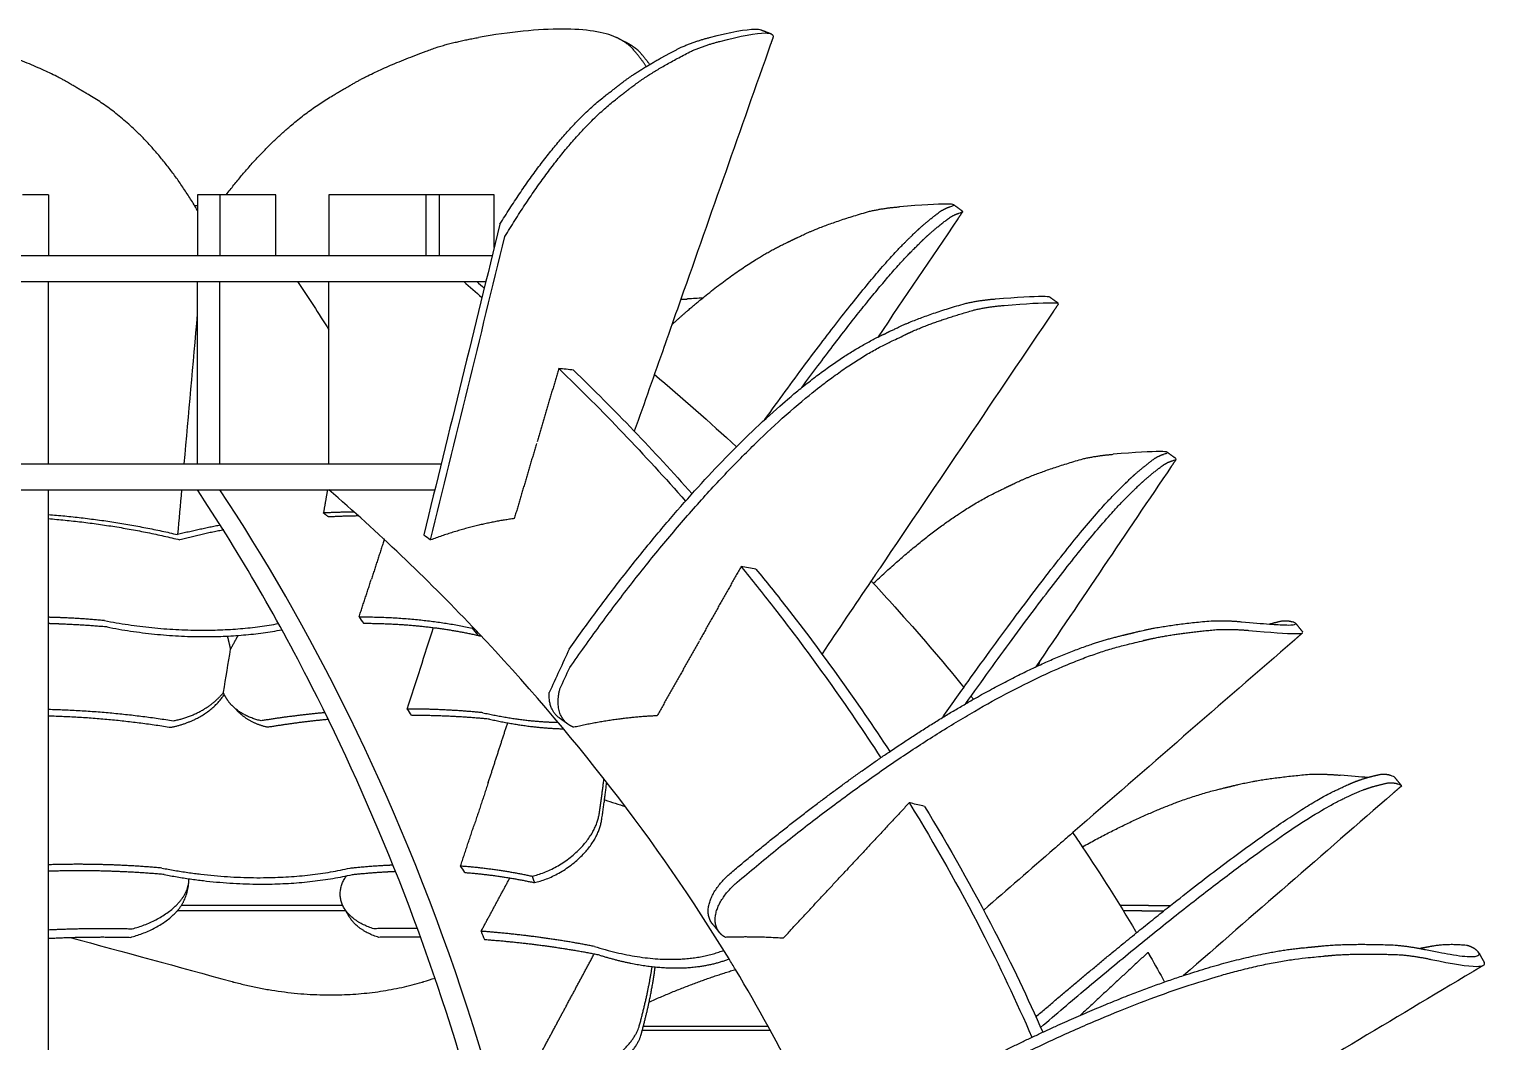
# Model space of a CAD drawing. Header units: metres. Extents: x -0.5 to 11.8, y -0.3 to 7.4.
# Drawn here: x 1.809 to 3.489, y 1.754 to 2.922 of the extents above; entities that cross this region are included whole.
import ezdxf

# ---------------------------------------------------------------- set-up
doc = ezdxf.new("R2010")
doc.units = ezdxf.units.M
doc.header["$MEASUREMENT"] = 0
doc.layers.add('ΣΧΕΔΙΑ', color=140, linetype='Continuous')

msp = doc.modelspace()

# ---------------------------------------------------------------- linework, layer by layer
at = {"layer": 'ΣΧΕΔΙΑ'}
for points, weights in [([(2.28, 2.9012), (2.3037, 2.9083), (2.3278, 2.9124)], [0.931709150307, 0.919797461204, 0.911534052656]), ([(2.4905, 2.9106), (2.4887, 2.9116), (2.4868, 2.9124)], [0.914979725733, 0.913184151474, 0.911534052656]), ([(2.5042, 2.9012), (2.4978, 2.9069), (2.4905, 2.9106)], [0.931709150307, 0.92217607579, 0.914979725733]), ([(2.5619, 2.9012), (2.5784, 2.9083), (2.5945, 2.9124)], [0.931709150307, 0.919797461204, 0.911534052656]), ([(2.5737, 2.8968), (2.5902, 2.9038), (2.6064, 2.9079)], [0.931709150307, 0.919797461204, 0.911534052656]), ([(2.5215, 2.879), (2.5145, 2.8895), (2.5042, 2.9012)], [0.972643536154, 0.959750882756, 0.948940508878]), ([(2.5254, 2.8813), (2.5199, 2.8888), (2.5129, 2.8968)], [0.964633556356, 0.956303981633, 0.948940508878]), ([(2.5218, 2.8791), (2.5391, 2.8896), (2.5619, 2.9012)], [0.972439438906, 0.959665261139, 0.948940508878]), ([(2.779, 2.7119), (2.7969, 2.7159), (2.8137, 2.7171)], [0.931709150307, 0.919797461204, 0.911534052656]), ([(2.861, 2.7119), (2.8614, 2.7122), (2.8619, 2.7124)], [0.931709150307, 0.930901383162, 0.930110393002]), ([(2.8619, 2.7124), (2.8676, 2.7159), (2.8719, 2.7171)], [0.930110393002, 0.919237094839, 0.911534052656]), ([(2.8713, 2.7044), (2.8776, 2.7084), (2.8822, 2.7097)], [0.931709150307, 0.919797461204, 0.911534052656]), ([(2.3112, 2.6308), (2.3188, 2.6308), (2.3258, 2.6308)], [0.921541848751, 0.921775690951, 0.922591592172]), ([(2.3258, 2.6308), (2.3313, 2.6308), (2.3363, 2.6308)], [0.922591592172, 0.923236118209, 0.924243866785]), ([(2.5511, 2.5812), (2.5692, 2.5977), (2.5866, 2.6119)], [0.947074573282, 0.949539508251, 0.954090631374]), ([(2.5618, 2.6104), (2.5655, 2.6106), (2.5692, 2.6108)], [0.914081803105, 0.912767298597, 0.911534052656]), ([(2.8896, 2.6056), (2.9076, 2.6096), (2.9244, 2.6108)], [0.931709150307, 0.919797461204, 0.911534052656]), ([(2.8999, 2.5981), (2.9179, 2.6021), (2.9347, 2.6034)], [0.931709150307, 0.919797461204, 0.911534052656]), ([(2.3207, 2.5663), (2.3208, 2.5663), (2.3209, 2.5663)], [0.971819450732, 0.971810235525, 0.971801171695]), ([(2.4325, 2.2069), (2.6324, 2.4901), (2.7891, 2.5669)], [0.994924320924, 0.891748000141, 0.99828195789]), ([(2.0035, 2.4272), (2.0035, 2.4272), (2.0036, 2.4272)], [0.929220578359, 0.929193036312, 0.929165515102]), ([(3.0255, 2.4264), (3.0434, 2.4304), (3.0603, 2.4316)], [0.931709150307, 0.919797461204, 0.911534052656]), ([(3.1076, 2.4264), (3.1138, 2.4304), (3.1185, 2.4316)], [0.931709150307, 0.919797461204, 0.911534052656]), ([(3.1179, 2.419), (3.1241, 2.4229), (3.1287, 2.4242)], [0.931709150307, 0.919797461204, 0.911534052656]), ([(1.8314, 2.3621), (1.9073, 2.3562), (1.9805, 2.339)], [0.998754901031, 0.994926297735, 0.997605012612]), ([(1.8314, 2.3574), (1.9086, 2.3512), (1.9833, 2.333)], [0.998596752086, 0.994842352244, 0.997817976518]), ([(2.1844, 2.365), (2.1667, 2.3648), (2.1489, 2.3639)], [0.999974104944, 0.99977772762, 1]), ([(2.1898, 2.3605), (2.1723, 2.3603), (2.1547, 2.3593)], [0.999935950602, 0.999763379328, 1]), ([(2.3691, 2.3574), (2.3219, 2.3512), (2.2726, 2.3329)], [0.998596752086, 0.994831094337, 0.997835882386]), ([(2.0302, 2.3498), (2.0053, 2.3451), (1.9805, 2.339)], [0.996522444183, 0.996650196791, 0.997589311315]), ([(2.0339, 2.3444), (2.0087, 2.3395), (1.9833, 2.333)], [0.996556048491, 0.996766876717, 0.997805123519]), ([(1.8963, 2.2398), (2.0029, 2.219), (2.0971, 2.2364)], [1, 0.947407373003, 0.991051247152]), ([(2.1901, 2.2441), (2.2585, 2.2443), (2.3204, 2.2312)], [0.997711099314, 0.994529875035, 0.999720950629]), ([(2.4591, 2.2432), (2.459, 2.2433), (2.4588, 2.2433)], [0.999722156011, 0.999705769831, 0.999689467044]), ([(3.1733, 2.2395), (3.1919, 2.2401), (3.2086, 2.2384)], [0.931709150307, 0.919797461204, 0.911534052656]), ([(3.2407, 2.2358), (3.2477, 2.2378), (3.2554, 2.2395)], [0.965161307588, 0.956536824767, 0.948940508878]), ([(3.2554, 2.2395), (3.2623, 2.2401), (3.2668, 2.2384)], [0.931709150307, 0.919797461204, 0.911534052656]), ([(1.8991, 2.2324), (2.0063, 2.2114), (2.1009, 2.2292)], [1, 0.947083218303, 0.991592901163]), ([(2.0418, 2.2069), (2.0401, 2.2145), (2.0382, 2.2219)], [0.994924320924, 0.99185981649, 0.988980315643]), ([(2.0418, 2.2069), (2.0461, 2.2148), (2.0505, 2.2227)], [0.994916682042, 0.991692856597, 0.988673801958]), ([(3.1814, 2.2295), (3.1999, 2.2301), (3.2167, 2.2285)], [0.931709150307, 0.919797461204, 0.911534052656]), ([(2.8018, 2.0882), (2.8957, 2.1518), (2.9744, 2.188)], [0.948023538268, 0.937023047989, 0.957361069993]), ([(2.9743, 2.1882), (2.9754, 2.1913), (2.9762, 2.1941)], [0.9642921489, 0.966873469222, 0.969785798406]), ([(1.9758, 2.1242), (2.0135, 2.1316), (2.0334, 2.1568)], [1, 0.834407976784, 0.856056329182]), ([(2.0021, 2.1267), (2.0236, 2.1376), (2.0344, 2.1546)], [0.887911772706, 0.835780114491, 0.862747343393]), ([(2.0348, 2.1537), (2.034, 2.1552), (2.0334, 2.1568)], [0.854076208102, 0.854705202195, 0.856090929877]), ([(2.0439, 2.1413), (2.0382, 2.147), (2.0348, 2.1537)], [0.863229070977, 0.851304254067, 0.854076208102]), ([(2.421, 2.1276), (2.4082, 2.1369), (2.4095, 2.1568)], [0.939543655978, 0.83888272757, 0.856056329182]), ([(2.4313, 2.1202), (2.4142, 2.1326), (2.4218, 2.161)], [0.939537983052, 0.80963704491, 0.875983518632]), ([(1.8314, 2.1375), (1.9047, 2.1357), (1.9758, 2.1242)], [0.996860751696, 0.995382666132, 1]), ([(2.077, 2.1242), (2.0566, 2.1287), (2.0439, 2.1413)], [1, 0.891196060342, 0.863229070977]), ([(1.8314, 2.13), (1.9032, 2.128), (1.973, 2.1167)], [0.99680683542, 0.995470309847, 1]), ([(1.973, 2.1167), (1.988, 2.1197), (2.0012, 2.1263)], [1, 0.926864277904, 0.890252677931]), ([(2.0012, 2.1263), (2.0017, 2.1265), (2.0021, 2.1267)], [0.890252677931, 0.889062940543, 0.887911772706]), ([(2.1508, 2.1336), (2.114, 2.1302), (2.077, 2.1242)], [0.996831086621, 0.997574656408, 1]), ([(2.1547, 2.1258), (2.1197, 2.1225), (2.0845, 2.1167)], [0.996908199752, 0.997693799698, 1]), ([(2.3329, 2.1335), (2.3803, 2.123), (2.4197, 2.1225)], [1, 0.97260957166, 0.971321982295]), ([(2.3404, 2.1261), (2.387, 2.1157), (2.426, 2.115)], [1, 0.973051219563, 0.971370291359]), ([(2.4377, 2.1167), (2.4342, 2.1181), (2.4313, 2.1202)], [1, 0.965768149101, 0.939537983052]), ([(2.534, 2.13), (2.4878, 2.128), (2.4377, 2.1167)], [0.99680683542, 0.995470309847, 1]), ([(2.0845, 2.1167), (2.0844, 2.1168), (2.0842, 2.1168)], [1, 0.999297770598, 0.998598908472]), ([(2.6183, 1.9481), (2.7115, 2.027), (2.8018, 2.0882)], [1, 0.958845890042, 0.948023538268]), ([(2.467, 2.0155), (2.4703, 2.0368), (2.4726, 2.0573)], [1, 0.991046767138, 0.983529125908]), ([(2.4697, 2.008), (2.4733, 2.0311), (2.4758, 2.0533)], [1, 0.99029959043, 0.982284380279]), ([(3.287, 2.0625), (3.3055, 2.0631), (3.3223, 2.0614)], [0.931709150307, 0.919797461204, 0.911534052656]), ([(3.3547, 2.059), (3.3616, 2.0609), (3.3691, 2.0625)], [0.964714026393, 0.956339540052, 0.948940508878]), ([(3.3691, 2.0625), (3.3759, 2.0631), (3.3805, 2.0614)], [0.931709150307, 0.919797461204, 0.911534052656]), ([(3.3772, 2.0525), (3.384, 2.0531), (3.3886, 2.0515)], [0.931709150307, 0.919797461204, 0.911534052656]), ([(2.3897, 1.945), (2.457, 1.9604), (2.467, 2.0155)], [1, 0.707106781187, 1]), ([(2.3924, 1.9375), (2.4597, 1.9529), (2.4697, 2.008)], [1, 0.707106781187, 1]), ([(1.9624, 1.9543), (2.0794, 1.9315), (2.1796, 1.9543)], [1, 0.942516937305, 1]), ([(2.3072, 1.9569), (2.3499, 1.9537), (2.3897, 1.945)], [0.996502328956, 0.996502328956, 1]), ([(2.3121, 1.9492), (2.3536, 1.946), (2.3924, 1.9375)], [0.99650452226, 0.996589915813, 1]), ([(1.9283, 1.8843), (1.9852, 1.8994), (1.9929, 1.9343)], [1, 0.766588855833, 0.905195626195]), ([(1.9651, 1.9469), (2.0822, 1.924), (2.1823, 1.9469)], [1, 0.942516937305, 1]), ([(1.9929, 1.9343), (1.9938, 1.9384), (1.9935, 1.9423)], [0.905195626195, 0.924879330761, 0.952065580885]), ([(2.1728, 1.9082), (2.1619, 1.9267), (2.1756, 1.9454)], [0.854726775399, 0.841566936675, 0.975998369281]), ([(2.5978, 1.89), (2.5787, 1.9137), (2.6183, 1.9481)], [0.92384716166, 0.752092637417, 1]), ([(2.6059, 1.8801), (2.5867, 1.9037), (2.6264, 1.9381)], [0.923847161661, 0.752092637416, 1]), ([(1.9261, 1.8744), (1.983, 1.8894), (1.9907, 1.9243)], [1, 0.766588855833, 0.905195626195]), ([(2.2069, 1.8843), (2.1825, 1.8919), (2.1728, 1.9082)], [1, 0.866662098628, 0.854726775399]), ([(2.1787, 1.8982), (2.1782, 1.8992), (2.1776, 1.9002)], [0.854726775399, 0.854015733885, 0.853735565544]), ([(2.9713, 1.7829), (3.0553, 1.8548), (3.1266, 1.9112)], [0.993785003271, 0.958004607011, 0.948023538268]), ([(1.8314, 1.8832), (1.8802, 1.8856), (1.9283, 1.8843)], [0.996546837993, 0.996896889434, 1]), ([(2.2127, 1.8744), (2.1884, 1.882), (2.1787, 1.8982)], [1, 0.866662098628, 0.854726775399]), ([(2.2575, 1.8846), (2.2323, 1.885), (2.2069, 1.8843)], [0.997488898685, 0.998359933966, 1]), ([(1.8314, 1.8733), (1.8791, 1.8756), (1.9261, 1.8744)], [0.996563837789, 0.996966158305, 1]), ([(2.2612, 1.8747), (2.2371, 1.875), (2.2127, 1.8744)], [0.997563142236, 0.998428562559, 1]), ([(2.6128, 1.8744), (2.6086, 1.8767), (2.6059, 1.8801)], [1, 0.95501414377, 0.923847161661]), ([(2.6794, 1.8733), (2.6474, 1.8756), (2.6128, 1.8744)], [0.996563837789, 0.996966158305, 1]), ([(3.3859, 1.8655), (3.4043, 1.8638), (3.4207, 1.8603)], [0.931709150307, 0.919797461204, 0.911534052656]), ([(3.468, 1.8655), (3.4748, 1.8638), (3.4789, 1.8603)], [0.931709150307, 0.919797461204, 0.911534052656]), ([(2.4617, 1.8639), (2.5511, 1.8359), (2.6112, 1.8596)], [1, 0.947088304074, 0.991584346515]), ([(2.4676, 1.8539), (2.4992, 1.844), (2.5283, 1.8407)], [1, 0.980642542239, 0.974322356794]), ([(2.5283, 1.8407), (2.5798, 1.8349), (2.6173, 1.8497)], [0.974322356794, 0.963334758765, 0.991750462968]), ([(3.3922, 1.8543), (3.4106, 1.8526), (3.427, 1.849)], [0.931709150307, 0.919797461204, 0.911534052656]), ([(2.5131, 1.7711), (2.5232, 1.8076), (2.5283, 1.8407)], [1, 0.980562902659, 0.967891836219]), ([(2.5247, 1.7998), (2.5755, 1.8225), (2.6247, 1.8374)], [0.9441824515, 0.943724845422, 0.953571825835]), ([(2.5248, 1.7998), (2.5292, 1.8207), (2.5318, 1.8403)], [0.980762886147, 0.971373386407, 0.964392653997]), ([(2.0434, 1.8234), (2.0444, 1.8231), (2.0455, 1.8228)], [1, 0.999995272665, 1]), ([(2.0456, 1.8228), (2.1605, 1.7923), (2.2627, 1.8228)], [0.998890298943, 0.943630057768, 0.998883460554]), ([(2.2628, 1.8228), (2.2637, 1.8231), (2.2647, 1.8234)], [1, 0.999995212009, 1]), ([(2.9937, 1.7717), (3.073, 1.8078), (3.1416, 1.8304)], [0.948023538268, 0.939550943438, 0.949668681612]), ([(2.5168, 1.7669), (2.5213, 1.7837), (2.5248, 1.7998)], [0.996935749977, 0.988111582733, 0.980762886147]), ([(2.4312, 1.7074), (2.4998, 1.7279), (2.5131, 1.7711)], [1, 0.707106781187, 1]), ([(2.5153, 1.7612), (2.5161, 1.764), (2.5168, 1.7669)], [1, 0.998446257806, 0.996935749977]), ([(2.7893, 1.6654), (2.8944, 1.7266), (2.9937, 1.7717)], [1, 0.958845890042, 0.948023538268]), ([(2.4334, 1.6974), (2.5019, 1.7179), (2.5153, 1.7612)], [1, 0.707106781187, 1])]:
    msp.add_rational_spline(points, weights, degree=2, dxfattribs=at)
for points, degree, knots in [([(2.4868, 2.9124), (2.4729, 2.9189), (2.4516, 2.922), (2.3971, 2.9221), (2.364, 2.9189), (2.3278, 2.9124)], 3, [0, 0, 0, 0, 0.500337, 0.500337, 1.000843, 1.000843, 1.000843, 1.000843]), ([(2.5945, 2.9124), (2.6189, 2.9189), (2.637, 2.922), (2.6499, 2.922), (2.6522, 2.9218), (2.6538, 2.9212)], 3, [0, 0, 0, 0, 0.5003374, 0.5003374, 0.6523792, 0.6523792, 0.6523792, 0.6523792]), ([(2.6064, 2.9079), (2.6307, 2.9145), (2.6488, 2.9176), (2.6618, 2.9176), (2.664, 2.9173), (2.6656, 2.9167)], 3, [0, 0, 0, 0, 0.5003374, 0.5003374, 0.6523792, 0.6523792, 0.6523792, 0.6523792]), ([(2.8763, 2.7195), (2.8756, 2.72), (2.8727, 2.7202), (2.8578, 2.7202), (2.8392, 2.7194), (2.8137, 2.7171)], 3, [0.2493074, 0.2493074, 0.2493074, 0.2493074, 0.5003374, 0.5003374, 1.0008429, 1.0008429, 1.0008429, 1.0008429]), ([(2.8755, 2.7185), (2.876, 2.7187), (2.8762, 2.7189), (2.8764, 2.7191), (2.8764, 2.7192), (2.8764, 2.7193), (2.8764, 2.7194)], 3, [0.115766, 0.115766, 0.115766, 0.115766, 0.1845899, 0.1845899, 0.1845899, 0.2350825, 0.2350825, 0.2350825, 0.2350825]), ([(2.8763, 2.7195), (2.8814, 2.7158), (2.8865, 2.7121), (2.8866, 2.712), (2.8866, 2.712)], 2, [0, 0, 0, 0.013, 0.013, 0.01314794, 0.01314794, 0.01314794]), ([(2.8822, 2.7097), (2.8848, 2.7105), (2.8863, 2.7111), (2.8866, 2.7116), (2.8867, 2.7117), (2.8867, 2.7119), (2.8866, 2.712)], 3, [0, 0, 0, 0, 0.1845899, 0.1845899, 0.1845899, 0.2350825, 0.2350825, 0.2350825, 0.2350825]), ([(2.9244, 2.6108), (2.9499, 2.6131), (2.9684, 2.6139), (2.9834, 2.6139), (2.9862, 2.6137), (2.9869, 2.6132)], 3, [0, 0, 0, 0, 0.5003374, 0.5003374, 0.7513589, 0.7513589, 0.7513589, 0.7513589]), ([(2.9347, 2.6034), (2.9602, 2.6056), (2.9787, 2.6065), (2.9937, 2.6065), (2.9965, 2.6063), (2.9972, 2.6058)], 3, [0, 0, 0, 0, 0.5003374, 0.5003374, 0.7513589, 0.7513589, 0.7513589, 0.7513589]), ([(3.1228, 2.434), (3.1221, 2.4345), (3.1193, 2.4347), (3.1043, 2.4347), (3.0858, 2.4339), (3.0603, 2.4316)], 3, [0.2493074, 0.2493074, 0.2493074, 0.2493074, 0.5003374, 0.5003374, 1.0008429, 1.0008429, 1.0008429, 1.0008429]), ([(2.3837, 0.6905), (2.4105, 0.8206), (2.4907, 1.4563), (2.2332, 2.086), (2.0294, 2.3905)], 3, [4.063831, 4.063831, 4.063831, 4.063831, 4.475671, 6.002105, 6.002105, 6.002105, 6.002105]), ([(2.6309, 2.3021), (2.6434, 2.2868), (2.6999, 2.216), (2.753, 2.1417), (2.7921, 2.0816)], 3, [6.9172434, 6.9172434, 6.9172434, 6.9172434, 6.9803819, 7.2060163, 7.2060163, 7.2060163, 7.2060163]), ([(2.6481, 2.2993), (2.6599, 2.2849), (2.7138, 2.2172), (2.7648, 2.1463), (2.8025, 2.0887)], 3, [6.9210654, 6.9210654, 6.9210654, 6.9210654, 6.9803819, 7.1971559, 7.1971559, 7.1971559, 7.1971559]), ([(2.7837, 2.2827), (2.7919, 2.2737), (2.8276, 2.2346), (2.8622, 2.1944), (2.888, 2.1628)], 3, [6.9438028, 6.9438028, 6.9438028, 6.9438028, 6.9803819, 7.1027803, 7.1027803, 7.1027803, 7.1027803]), ([(2.7837, 2.2827), (2.7919, 2.2737), (2.8276, 2.2346), (2.8622, 2.1944), (2.888, 2.1628)], 3, [6.9438028, 6.9438028, 6.9438028, 6.9438028, 6.9803819, 7.1027803, 7.1027803, 7.1027803, 7.1027803]), ([(3.2592, 2.2348), (3.2604, 2.2347), (3.2615, 2.2347), (3.267, 2.2347), (3.2698, 2.235), (3.2708, 2.2356)], 3, [0.4494396, 0.4494396, 0.4494396, 0.4494396, 0.5003374, 0.5003374, 0.7252638, 0.7252638, 0.7252638, 0.7252638]), ([(2.3204, 2.2312), (2.3225, 2.2286), (2.3247, 2.2258), (2.327, 2.223), (2.327, 2.223), (2.3271, 2.2229), (2.3271, 2.2228)], 3, [0.73663704, 0.73663704, 0.73663704, 0.73663704, 0.74886994, 0.74886994, 0.74886994, 0.74911259, 0.74911259, 0.74911259, 0.74911259]), ([(3.2167, 2.2285), (3.2422, 2.2263), (3.2607, 2.2248), (3.2756, 2.2248), (3.2785, 2.2251), (3.2792, 2.2258)], 3, [0, 0, 0, 0, 0.5003374, 0.5003374, 0.7494915, 0.7494915, 0.7494915, 0.7494915]), ([(2.4313, 2.1202), (2.4297, 2.1213), (2.4281, 2.1225), (2.4245, 2.125), (2.421, 2.1276)], 2, [0.00000455, 0.00000455, 0.00000455, 0.00407286, 0.00407286, 0.013, 0.013, 0.013]), ([(3.3862, 2.0522), (3.3871, 2.0519), (3.3879, 2.0517), (3.3886, 2.0515), (3.391, 2.0507), (3.3924, 2.0501), (3.3929, 2.0495), (3.3933, 2.049), (3.3928, 2.0486), (3.3922, 2.0482)], 3, [-0.0490259, -0.0490259, -0.0490259, -0.0490259, 0, 0, 0, 0.1701109, 0.1701109, 0.1701109, 0.3328982, 0.3328982, 0.3328982, 0.3328982]), ([(2.8425, 2.0255), (2.8375, 2.0267), (2.8324, 2.0279), (2.8274, 2.0291), (2.8266, 2.0293), (2.8258, 2.0295), (2.825, 2.0297)], 3, [0, 0, 0, 0, 0.0262863, 0.0262863, 0.0262863, 0.0304296, 0.0304296, 0.0304296, 0.0304296]), ([(2.8253, 2.0291), (2.8547, 1.9812), (2.9046, 1.8931), (2.9485, 1.8007), (2.9666, 1.7591)], 3, [7.2709953, 7.2709953, 7.2709953, 7.2709953, 7.4471007, 7.5867056, 7.5867056, 7.5867056, 7.5867056]), ([(2.8425, 2.0255), (2.8711, 1.9788), (2.9192, 1.8936), (2.9617, 1.8046), (2.979, 1.765)], 3, [7.275397, 7.275397, 7.275397, 7.275397, 7.4471007, 7.5801663, 7.5801663, 7.5801663, 7.5801663]), ([(3.0022, 1.9851), (2.9989, 1.9823), (2.9956, 1.9794), (2.9924, 1.9766), (2.9652, 1.953), (2.9381, 1.9294), (2.911, 1.9059)], 3, [0.3613258, 0.3613258, 0.3613258, 0.3613258, 0.3746445, 0.3746445, 0.3746445, 0.4846121, 0.4846121, 0.4846121, 0.4846121]), ([(3.0247, 1.9788), (3.0461, 1.9469), (3.067, 1.9139), (3.0869, 1.8803), (3.0873, 1.8797)], 3, [7.3321163, 7.3321163, 7.3321163, 7.3321163, 7.4471007, 7.4493096, 7.4493096, 7.4493096, 7.4493096]), ([(2.6059, 1.8801), (2.6046, 1.8817), (2.6033, 1.8833), (2.6006, 1.8867), (2.5978, 1.89)], 2, [0, 0, 0, 0.00419294, 0.00419294, 0.013, 0.013, 0.013]), ([(3.427, 1.849), (3.4519, 1.8439), (3.4699, 1.8409), (3.4835, 1.8409), (3.4861, 1.8413), (3.4875, 1.8421), (3.4876, 1.8421), (3.4877, 1.8422), (3.4878, 1.8422)], 3, [0, 0, 0, 0, 0.5003374, 0.5003374, 0.6823409, 0.6823409, 0.6823409, 0.6947506, 0.6947506, 0.6947506, 0.6947506]), ([(3.4493, 1.8549), (3.4598, 1.8531), (3.468, 1.8522), (3.4759, 1.8522), (3.4777, 1.8523), (3.4792, 1.8526)], 3, [0.2187398, 0.2187398, 0.2187398, 0.2187398, 0.5003374, 0.5003374, 0.6148573, 0.6148573, 0.6148573, 0.6148573]), ([(3.4792, 1.8526), (3.48, 1.8528), (3.4807, 1.853), (3.4813, 1.8533), (3.4814, 1.8534), (3.4814, 1.8534), (3.4815, 1.8535)], 3, [0.61485732, 0.61485732, 0.61485732, 0.61485732, 0.6823409, 0.6823409, 0.6823409, 0.69475065, 0.69475065, 0.69475065, 0.69475065]), ([(3.4823, 1.8567), (3.4824, 1.8565), (3.4826, 1.8563), (3.4856, 1.8509), (3.4886, 1.8455)], 2, [0, 0, 0, 0.0005508, 0.0005508, 0.013, 0.013, 0.013])]:
    msp.add_open_spline(points, degree=degree, knots=knots, dxfattribs=at)
for points, weights, degree, knots in [([(2.5129, 2.8968), (2.5086, 2.9005), (2.504, 2.9037), (2.4991, 2.9062), (2.4977, 2.9069), (2.4962, 2.9076), (2.4947, 2.9082)], [0.931709150307, 0.925353767296, 0.919777292438, 0.914979725733, 0.914979725733, 0.914979725733, 0.914979725733], 3, [1.65708239, 1.65708239, 1.65708239, 1.65708239, 1.70633011, 1.70633011, 1.70633011, 1.72082946, 1.72082946, 1.72082946, 1.72082946]), ([(2.0035, 2.713), (1.9498, 2.804), (1.8785, 2.8461), (1.8667, 2.853), (1.8548, 2.86), (1.8239, 2.8782), (1.7587, 2.9012)], [0.945527728485, 0.95289437516, 1, 1, 1, 0.970376548073, 0.948940508878], 2, [3.5977808, 3.5977808, 3.5977808, 3.7990306, 3.7990306, 3.8560209, 3.8560209, 3.9482049, 3.9482049, 3.9482049]), ([(2.0368, 2.7311), (2.096, 2.8085), (2.1608, 2.8461), (2.1729, 2.8531), (2.1849, 2.8601), (2.2163, 2.8783), (2.28, 2.9012)], [0.947418198163, 0.957645894557, 1, 1, 1, 0.970376548073, 0.948940508878], 2, [3.6180808, 3.6180808, 3.6180808, 3.7990306, 3.7990306, 3.8560209, 3.8560209, 3.9482049, 3.9482049, 3.9482049]), ([(2.3583, 2.6827), (2.4251, 2.7936), (2.4871, 2.8416), (2.4961, 2.8486), (2.5051, 2.8556), (2.5287, 2.8738), (2.5737, 2.8968)], [0.944259782733, 0.946497234703, 1, 1, 1, 0.970376548073, 0.948940508878], 2, [3.5704502, 3.5704502, 3.5704502, 3.7990306, 3.7990306, 3.8560209, 3.8560209, 3.9482049, 3.9482049, 3.9482049]), ([(2.3526, 2.6971), (2.4162, 2.8003), (2.4753, 2.8461), (2.4843, 2.853), (2.4933, 2.86), (2.5049, 2.869), (2.5218, 2.8791)], [0.944564890513, 0.948904416698, 1, 1, 1, 0.985197578215, 0.972439438906], 2, [3.5807345, 3.5807345, 3.5807345, 3.7990306, 3.7990306, 3.8560209, 3.8560209, 3.902084, 3.902084, 3.902084]), ([(2.5866, 2.6119), (2.6378, 2.6537), (2.6806, 2.6743), (2.6912, 2.6794), (2.7017, 2.6844), (2.7292, 2.6976), (2.779, 2.7119)], [0.954090631374, 0.967707540734, 1, 1, 1, 0.970376548073, 0.948940508878], 2, [3.6610672, 3.6610672, 3.6610672, 3.7990306, 3.7990306, 3.8560209, 3.8560209, 3.9482049, 3.9482049, 3.9482049]), ([(2.6584, 2.4718), (2.7693, 2.6255), (2.8184, 2.6743), (2.8235, 2.6794), (2.8286, 2.6844), (2.8419, 2.6976), (2.861, 2.7119)], [0.949698926637, 0.92657910073, 1, 1, 1, 0.970376548073, 0.948940508878], 2, [3.4853538, 3.4853538, 3.4853538, 3.7990306, 3.7990306, 3.8560209, 3.8560209, 3.9482049, 3.9482049, 3.9482049]), ([(2.7011, 2.5088), (2.7877, 2.6261), (2.8287, 2.6668), (2.8338, 2.6719), (2.8389, 2.677), (2.8522, 2.6902), (2.8713, 2.7044)], [0.944859225701, 0.937923193376, 1, 1, 1, 0.970376548073, 0.948940508878], 2, [3.5338193, 3.5338193, 3.5338193, 3.7990306, 3.7990306, 3.8560209, 3.8560209, 3.9482049, 3.9482049, 3.9482049]), ([(1.4421, 2.6608), (1.7247, 2.6608), (2.0604, 2.6608), (2.2553, 2.6608), (2.3442, 2.6608)], [1, 0.842895805302, 1, 0.902371645651, 0.92608054256], 2, [0, 0, 0, 0.658756, 0.658756, 1.068123, 1.068123, 1.068123]), ([(1.4421, 2.6308), (1.7247, 2.6308), (2.0604, 2.6308), (2.2197, 2.6308), (2.3112, 2.6308)], [1, 0.842895805302, 1, 0.918731349102, 0.921541848751], 2, [0, 0, 0, 0.6587563, 0.6587563, 0.9995252, 0.9995252, 0.9995252]), ([(2.7891, 2.5669), (2.7902, 2.5675), (2.7913, 2.568), (2.8019, 2.5731), (2.8124, 2.5781), (2.8399, 2.5913), (2.8896, 2.6056)], [0.99828195789, 0.999134267617, 1, 1, 1, 0.970376548073, 0.948940508878], 2, [3.7953319, 3.7953319, 3.7953319, 3.7990306, 3.7990306, 3.8560209, 3.8560209, 3.9482049, 3.9482049, 3.9482049]), ([(2.4331, 2.1855), (2.6403, 2.4831), (2.8016, 2.5606), (2.8121, 2.5656), (2.8227, 2.5707), (2.8502, 2.5839), (2.8999, 2.5981)], [1, 0.888324260259, 1, 1, 1, 0.970376548073, 0.948940508878], 2, [3.3219173, 3.3219173, 3.3219173, 3.7990306, 3.7990306, 3.8560209, 3.8560209, 3.9482049, 3.9482049, 3.9482049]), ([(1.3043, 2.4205), (1.4798, 2.4205), (1.8164, 2.4205), (2.1046, 2.4205), (2.2847, 2.4205)], [0.865666953229, 0.81143462784, 1, 0.834054530047, 0.85614959657], 2, [2.220664, 2.220664, 2.220664, 2.827433, 2.827433, 3.361416, 3.361416, 3.361416]), ([(2.7838, 2.2828), (2.8636, 2.3583), (2.9272, 2.3888), (2.9377, 2.3939), (2.9482, 2.3989), (2.9757, 2.4121), (3.0255, 2.4264)], [0.945503829913, 0.952817628839, 1, 1, 1, 0.970376548073, 0.948940508878], 2, [3.5974529, 3.5974529, 3.5974529, 3.7990306, 3.7990306, 3.8560209, 3.8560209, 3.9482049, 3.9482049, 3.9482049]), ([(2.8632, 2.1278), (3.0057, 2.33), (3.065, 2.3888), (3.0701, 2.3939), (3.0752, 2.3989), (3.0885, 2.4121), (3.1076, 2.4264)], [0.961745985181, 0.912827723957, 1, 1, 1, 0.970376548073, 0.948940508878], 2, [3.4266037, 3.4266037, 3.4266037, 3.7990306, 3.7990306, 3.8560209, 3.8560209, 3.9482049, 3.9482049, 3.9482049]), ([(2.8904, 2.1442), (3.0201, 2.3266), (3.0753, 2.3814), (3.0804, 2.3864), (3.0855, 2.3915), (3.0988, 2.4047), (3.1179, 2.419)], [0.956131434552, 0.918309848552, 1, 1, 1, 0.970376548073, 0.948940508878], 2, [3.450025, 3.450025, 3.450025, 3.7990306, 3.7990306, 3.8560209, 3.8560209, 3.9482049, 3.9482049, 3.9482049]), ([(1.3039, 2.3905), (1.4793, 2.3905), (1.8164, 2.3905), (2.0978, 2.3905), (2.2778, 2.3905)], [0.865792001103, 0.811217790763, 1, 0.83730914722, 0.855355244824], 2, [2.219966, 2.219966, 2.219966, 2.827433, 2.827433, 3.350943, 3.350943, 3.350943]), ([(1.8963, 2.2398), (1.8717, 2.242), (1.8472, 2.2431), (1.8393, 2.2434), (1.8314, 2.2436)], [1, 0.999659318534, 1, 0.999502155052, 0.999075171425], 2, [2.7549118, 2.7549118, 2.7549118, 2.8346643, 2.8346643, 2.8603979, 2.8603979, 2.8603979]), ([(1.8991, 2.2324), (1.8745, 2.2345), (1.8499, 2.2356), (1.8406, 2.236), (1.8314, 2.2363)], [1, 0.999659318534, 1, 0.999416803442, 0.998930848225], 2, [2.7549118, 2.7549118, 2.7549118, 2.8346643, 2.8346643, 2.8648097, 2.8648097, 2.8648097]), ([(2.195, 2.2367), (2.241, 2.2367), (2.2849, 2.2321), (2.3263, 2.223), (2.3279, 2.2227), (2.3295, 2.2223), (2.3311, 2.222)], [0.997610764836, 0.99555914378, 0.996355555501, 1, 1, 1, 1], 3, [2.9136816, 2.9136816, 2.9136816, 2.9136816, 3.1962536, 3.1962536, 3.1962536, 3.2071411, 3.2071411, 3.2071411, 3.2071411]), ([(2.9744, 2.188), (3.0265, 2.212), (3.068, 2.222), (3.0795, 2.2248), (3.0911, 2.2276), (3.1212, 2.2349), (3.1733, 2.2395)], [0.957361069993, 0.971309886694, 1, 1, 1, 0.970376548073, 0.948940508878], 2, [3.6764576, 3.6764576, 3.6764576, 3.7990306, 3.7990306, 3.8560209, 3.8560209, 3.9482049, 3.9482049, 3.9482049]), ([(2.6264, 1.9381), (2.8994, 2.1693), (3.0761, 2.2121), (3.0876, 2.2149), (3.0992, 2.2177), (3.1293, 2.225), (3.1814, 2.2295)], [1, 0.888324260259, 1, 1, 1, 0.970376548073, 0.948940508878], 2, [3.3219173, 3.3219173, 3.3219173, 3.7990306, 3.7990306, 3.8560209, 3.8560209, 3.9482049, 3.9482049, 3.9482049]), ([(2.0842, 2.1168), (2.0713, 2.1197), (2.0599, 2.1254), (2.0514, 2.1339), (2.0502, 2.1351), (2.049, 2.1364), (2.0479, 2.1378)], [0.998598908472, 0.926868867448, 0.881743571924, 0.863223021898, 0.863223021898, 0.863223021898, 0.863223021898], 3, [3.19655491, 3.19655491, 3.19655491, 3.19655491, 3.24294021, 3.24294021, 3.24294021, 3.24958711, 3.24958711, 3.24958711, 3.24958711]), ([(2.3329, 2.1335), (2.3105, 2.1357), (2.2878, 2.1368), (2.2667, 2.1378), (2.2455, 2.1378)], [1, 0.999659318534, 1, 0.998572350527, 0.997727426814], 2, [2.7549118, 2.7549118, 2.7549118, 2.8346643, 2.8346643, 2.9084595, 2.9084595, 2.9084595]), ([(2.3404, 2.1261), (2.318, 2.1282), (2.2953, 2.1293), (2.273, 2.1304), (2.2504, 2.1304)], [1, 0.999659318534, 1, 0.998484850563, 0.997626045816], 2, [2.7549118, 2.7549118, 2.7549118, 2.8346643, 2.8346643, 2.9129824, 2.9129824, 2.9129824]), ([(2.9766, 1.7706), (3.2367, 1.9935), (3.3276, 2.0351), (3.3337, 2.0379), (3.3398, 2.0407), (3.3557, 2.048), (3.3772, 2.0525)], [0.995007217619, 0.890879099259, 1, 1, 1, 0.970376548073, 0.948940508878], 2, [3.3328324, 3.3328324, 3.3328324, 3.7990306, 3.7990306, 3.8560209, 3.8560209, 3.9482049, 3.9482049, 3.9482049]), ([(3.0251, 1.979), (3.1156, 2.0291), (3.1817, 2.0451), (3.1932, 2.0479), (3.2048, 2.0507), (3.2349, 2.058), (3.287, 2.0625)], [0.946306302207, 0.955104067867, 1, 1, 1, 0.970376548073, 0.948940508878], 2, [3.6072213, 3.6072213, 3.6072213, 3.7990306, 3.7990306, 3.8560209, 3.8560209, 3.9482049, 3.9482049, 3.9482049]), ([(3.1266, 1.9112), (3.2632, 2.0193), (3.3195, 2.0451), (3.3256, 2.0479), (3.3317, 2.0507), (3.342, 2.0554), (3.3547, 2.059)], [0.948023538268, 0.929478370218, 1, 1, 1, 0.980601610749, 0.964714026393], 2, [3.4977404, 3.4977404, 3.4977404, 3.7990306, 3.7990306, 3.8560209, 3.8560209, 3.916386, 3.916386, 3.916386]), ([(1.9624, 1.9543), (1.9378, 1.9565), (1.9132, 1.9576), (1.8722, 1.9594), (1.8314, 1.9581)], [1, 0.999659318534, 1, 0.997421639088, 0.996743955772], 2, [2.7549118, 2.7549118, 2.7549118, 2.8346643, 2.8346643, 2.9679398, 2.9679398, 2.9679398]), ([(1.9651, 1.9469), (1.9405, 1.949), (1.916, 1.9501), (1.8735, 1.952), (1.8314, 1.9506)], [1, 0.999659318534, 1, 0.997335203185, 0.996700655063], 2, [2.7549118, 2.7549118, 2.7549118, 2.8346643, 2.8346643, 2.9724077, 2.9724077, 2.9724077]), ([(2.1796, 1.9543), (2.1997, 1.9565), (2.2196, 1.9576), (2.2243, 1.9578), (2.2291, 1.958)], [1, 0.999659318543, 1, 0.999627127764, 0.999294005894], 2, [2.75491183, 2.75491183, 2.75491183, 2.83466431, 2.83466431, 2.85393808, 2.85393808, 2.85393808]), ([(2.1823, 1.9469), (2.2025, 1.949), (2.2223, 1.9501), (2.2272, 1.9504), (2.232, 1.9506)], [1, 0.999659318534, 1, 0.999618472267, 0.999278561773], 2, [2.75491183, 2.75491183, 2.75491183, 2.83466431, 2.83466431, 2.85438548, 2.85438548, 2.85438548]), ([(2.4617, 1.8639), (2.4399, 1.8682), (2.4176, 1.8716), (2.3751, 1.8781), (2.3309, 1.8814)], [1, 0.999659318534, 1, 0.997061584206, 0.996591750297], 2, [2.7549118, 2.7549118, 2.7549118, 2.8346643, 2.8346643, 2.9865511, 2.9865511, 2.9865511]), ([(2.4676, 1.8539), (2.4458, 1.8582), (2.4235, 1.8616), (2.38, 1.8683), (2.3347, 1.8716)], [1, 0.999659318534, 1, 0.996991868111, 0.996570845572], 2, [2.7549118, 2.7549118, 2.7549118, 2.8346643, 2.8346643, 2.9901547, 2.9901547, 2.9901547]), ([(3.1416, 1.8304), (3.2212, 1.8566), (3.2788, 1.8623), (3.2907, 1.8634), (3.3026, 1.8646), (3.3336, 1.8676), (3.3859, 1.8655)], [0.949668681612, 0.961697069683, 1, 1, 1, 0.970376548073, 0.948940508878], 2, [3.6353886, 3.6353886, 3.6353886, 3.7990306, 3.7990306, 3.8560209, 3.8560209, 3.9482049, 3.9482049, 3.9482049]), ([(3.4141, 1.8618), (3.4154, 1.862), (3.4167, 1.8623), (3.4231, 1.8634), (3.4295, 1.8646), (3.4463, 1.8676), (3.468, 1.8655)], [0.996791622532, 0.998372080767, 1, 1, 1, 0.970376548073, 0.948940508878], 2, [3.7920756, 3.7920756, 3.7920756, 3.7990306, 3.7990306, 3.8560209, 3.8560209, 3.9482049, 3.9482049, 3.9482049]), ([(2.7956, 1.6542), (3.1033, 1.8332), (3.2851, 1.851), (3.297, 1.8522), (3.3089, 1.8533), (3.3398, 1.8564), (3.3922, 1.8543)], [1, 0.888324260259, 1, 1, 1, 0.970376548073, 0.948940508878], 2, [3.3219173, 3.3219173, 3.3219173, 3.7990306, 3.7990306, 3.8560209, 3.8560209, 3.9482049, 3.9482049, 3.9482049])]:
    msp.add_rational_spline(points, weights, degree=degree, knots=knots, dxfattribs=at)
for points, degree in [([(2.6538, 2.9212), (2.6597, 2.919), (2.6656, 2.9167)], 2), ([(2.6678, 2.9126), (2.6664, 2.9087), (2.665, 2.9048)], 2), ([(2.6656, 2.9167), (2.6677, 2.9159), (2.6684, 2.9146), (2.6678, 2.9126)], 3), ([(2.665, 2.9048), (2.6304, 2.8067), (2.5959, 2.7085), (2.5613, 2.6104)], 3), ([(1.8314, 2.7308), (1.8164, 2.7308), (1.8014, 2.7308)], 2), ([(1.8314, 2.7308), (1.8314, 2.696), (1.8314, 2.6612)], 2), ([(2.0034, 2.7308), (2.0034, 2.722), (2.0034, 2.7132)], 2), ([(2.0294, 2.7308), (2.0164, 2.7308), (2.0034, 2.7308)], 2), ([(2.0366, 2.7308), (2.033, 2.7308), (2.0294, 2.7308)], 2), ([(2.0294, 2.7308), (2.0294, 2.6958), (2.0294, 2.6608)], 2), ([(2.0941, 2.7308), (2.0654, 2.7308), (2.0366, 2.7308)], 2), ([(2.0941, 2.6608), (2.0941, 2.6958), (2.0941, 2.7308)], 2), ([(2.2675, 2.7308), (2.2114, 2.7308), (2.1553, 2.7308)], 2), ([(2.1553, 2.7308), (2.1553, 2.6958), (2.1553, 2.6608)], 2), ([(2.2675, 2.6608), (2.2675, 2.6958), (2.2675, 2.7308)], 2), ([(2.2825, 2.7308), (2.275, 2.7308), (2.2675, 2.7308)], 2), ([(2.3459, 2.7308), (2.3142, 2.7308), (2.2825, 2.7308)], 2), ([(2.2825, 2.7308), (2.2825, 2.6958), (2.2825, 2.6608)], 2), ([(2.3459, 2.67), (2.3459, 2.7004), (2.3459, 2.7308)], 2), ([(2.0034, 2.7182), (2.0025, 2.7182), (2.0017, 2.7181), (2.0008, 2.7181)], 3), ([(2.0034, 2.7132), (2.0034, 2.687), (2.0034, 2.6608)], 2), ([(2.8719, 2.7171), (2.8736, 2.7176), (2.8748, 2.7181), (2.8755, 2.7185)], 3), ([(2.8867, 2.7116), (2.8838, 2.7073), (2.8809, 2.7031)], 2), ([(2.3526, 2.6971), (2.3233, 2.5777), (2.294, 2.4582), (2.2647, 2.3388)], 3), ([(2.8809, 2.7031), (2.8502, 2.6578), (2.8196, 2.6125), (2.789, 2.5672)], 3), ([(2.2726, 2.3329), (2.3012, 2.4495), (2.3297, 2.5661), (2.3583, 2.6827)], 3), ([(1.8314, 2.4205), (1.8314, 2.5256), (1.8314, 2.6308)], 2), ([(2.0034, 2.5935), (2.0034, 2.6122), (2.0034, 2.6308)], 2), ([(2.0294, 2.4205), (2.0294, 2.5256), (2.0294, 2.6308)], 2), ([(2.1191, 2.6308), (2.1313, 2.6126), (2.1434, 2.594), (2.1553, 2.5751)], 3), ([(2.1553, 2.4205), (2.1553, 2.5256), (2.1553, 2.6308)], 2), ([(2.3108, 2.6308), (2.3178, 2.6247), (2.3248, 2.6186), (2.3318, 2.6125)], 3), ([(2.3258, 2.6308), (2.3287, 2.6283), (2.3316, 2.6258), (2.3345, 2.6233)], 3), ([(2.5613, 2.6104), (2.556, 2.5954), (2.5508, 2.5804), (2.5455, 2.5654)], 3), ([(2.5867, 2.6118), (2.581, 2.6115), (2.5751, 2.6112), (2.5692, 2.6108)], 3), ([(2.9869, 2.6132), (2.9921, 2.6095), (2.9972, 2.6058)], 2), ([(2.9973, 2.6053), (2.9944, 2.601), (2.9915, 2.5968)], 2), ([(2.0032, 2.5931), (1.9981, 2.5356), (1.9929, 2.478), (1.9878, 2.4205)], 3), ([(2.0034, 2.4205), (2.0034, 2.507), (2.0034, 2.5935)], 2), ([(2.9915, 2.5968), (2.9248, 2.4981), (2.8581, 2.3995), (2.7914, 2.3008)], 3), ([(2.5422, 2.556), (2.5307, 2.5234), (2.5192, 2.4908), (2.5077, 2.4582)], 3), ([(2.5455, 2.5654), (2.5438, 2.5605), (2.5422, 2.5561)], 2), ([(2.4205, 2.5306), (2.408, 2.4882), (2.3954, 2.4459)], 2), ([(2.4205, 2.5306), (2.471, 2.4819), (2.5198, 2.4309), (2.5668, 2.3776)], 3), ([(2.4375, 2.5287), (2.4319, 2.5293), (2.4262, 2.53), (2.4205, 2.5306)], 3), ([(2.4375, 2.5287), (2.4846, 2.4831), (2.5303, 2.4356), (2.5743, 2.3861)], 3), ([(2.5307, 2.5239), (2.563, 2.4967), (2.5946, 2.4688), (2.6256, 2.4403)], 3), ([(2.3948, 2.444), (2.382, 2.4007), (2.3691, 2.3574)], 2), ([(3.1185, 2.4316), (3.1201, 2.4322), (3.1213, 2.4326), (3.1221, 2.433)], 3), ([(3.1221, 2.433), (3.1225, 2.4332), (3.1228, 2.4334), (3.1229, 2.4336)], 3), ([(3.1229, 2.4336), (3.1227, 2.4333), (3.1226, 2.4331)], 2), ([(3.1228, 2.434), (3.1279, 2.4303), (3.1331, 2.4266)], 2), ([(3.1332, 2.4261), (3.1303, 2.4219), (3.1274, 2.4176)], 2), ([(3.1287, 2.4242), (3.1314, 2.425), (3.1329, 2.4257), (3.1332, 2.4261)], 3), ([(3.1274, 2.4176), (3.0753, 2.3406), (3.0233, 2.2636), (2.9712, 2.1866)], 3), ([(1.8314, 1.8735), (1.8314, 2.0737), (1.8314, 2.2519), (1.8314, 2.3905)], 3), ([(1.9851, 2.3906), (1.9836, 2.3734), (1.982, 2.3562), (1.9805, 2.339)], 3), ([(2.1352, 2.1643), (2.0928, 2.2476), (2.0481, 2.3236), (2.0034, 2.3905)], 3), ([(2.1535, 2.3905), (2.1512, 2.3772), (2.1489, 2.3639)], 2), ([(2.321, 2.2326), (2.2668, 2.2895), (2.2111, 2.3424), (2.1553, 2.3905)], 3), ([(2.1547, 2.3593), (2.1518, 2.3616), (2.1489, 2.3639)], 2), ([(2.2647, 2.3388), (2.2673, 2.3369), (2.2699, 2.3349), (2.2726, 2.3329)], 3), ([(2.2182, 2.3307), (2.2112, 2.309), (2.2042, 2.2874)], 2), ([(2.2192, 2.3337), (2.2187, 2.3322), (2.2182, 2.3307)], 2), ([(2.6309, 2.3021), (2.6069, 2.2595), (2.5829, 2.2169)], 2), ([(2.6481, 2.2993), (2.6424, 2.3002), (2.6366, 2.3012), (2.6309, 2.3021)], 3), ([(2.1901, 2.2441), (2.1971, 2.2658), (2.2042, 2.2874)], 2), ([(2.781, 2.2855), (2.7621, 2.2576), (2.7432, 2.2296), (2.7243, 2.2016)], 3), ([(2.7858, 2.2926), (2.7842, 2.2902), (2.7826, 2.2879), (2.781, 2.2855)], 3), ([(2.7812, 2.2853), (2.782, 2.2844), (2.7828, 2.2836), (2.7837, 2.2827)], 3), ([(2.7915, 2.3008), (2.7886, 2.2967), (2.7858, 2.2927)], 2), ([(2.1902, 2.2439), (2.1918, 2.2415), (2.1934, 2.2391), (2.195, 2.2367)], 3), ([(3.2086, 2.2384), (3.221, 2.2373), (3.2318, 2.2364), (3.2407, 2.2358)], 3), ([(3.2407, 2.2358), (3.2482, 2.2353), (3.2544, 2.2349), (3.2592, 2.2348)], 3), ([(3.2712, 2.2364), (3.2707, 2.237), (3.2693, 2.2377), (3.2668, 2.2384)], 3), ([(3.2712, 2.2364), (3.2752, 2.2315), (3.2792, 2.2265)], 2), ([(2.2455, 2.1378), (2.2557, 2.1691), (2.2658, 2.2004), (2.276, 2.2317)], 3), ([(2.321, 2.2326), (2.3208, 2.2322), (2.3206, 2.2317), (2.3204, 2.2312)], 3), ([(2.3276, 2.2257), (2.3254, 2.228), (2.3232, 2.2303), (2.321, 2.2326)], 3), ([(2.617, 1.8496), (2.5334, 1.9866), (2.4334, 2.1138), (2.3276, 2.2257)], 3), ([(3.2787, 2.2254), (3.2742, 2.2214), (3.2696, 2.2174)], 2), ([(2.0335, 2.1572), (2.0362, 2.1738), (2.039, 2.1903), (2.0418, 2.2069)], 3), ([(2.4325, 2.2069), (2.4248, 2.1902), (2.4172, 2.1735), (2.4095, 2.1568)], 3), ([(2.5824, 2.216), (2.5582, 2.173), (2.534, 2.13)], 2), ([(3.2696, 2.2174), (3.1843, 2.1433), (3.0991, 2.0693), (3.0138, 1.9952)], 3), ([(2.4218, 2.161), (2.4256, 2.1691), (2.4293, 2.1773), (2.4331, 2.1855)], 3), ([(2.0334, 2.1568), (2.0334, 2.1569), (2.0334, 2.1571), (2.0335, 2.1572)], 3), ([(2.3196, 1.6926), (2.2715, 1.864), (2.2065, 2.0244), (2.1352, 2.1643)], 3), ([(2.8964, 2.1526), (2.8971, 2.1516), (2.8979, 2.1506), (2.8987, 2.1497)], 3), ([(2.2455, 2.1378), (2.2471, 2.1354), (2.2487, 2.133), (2.2503, 2.1306)], 3), ([(2.8987, 2.1497), (2.899, 2.1494), (2.8992, 2.1491)], 2), ([(2.3392, 2.0532), (2.3504, 2.0875), (2.3615, 2.1218)], 2), ([(2.3392, 2.0532), (2.3312, 2.0291), (2.3232, 2.005)], 2), ([(3.3542, 2.0588), (3.3454, 2.0595), (3.3347, 2.0604), (3.3223, 2.0614)], 3), ([(3.3805, 2.0614), (3.3829, 2.0607), (3.3844, 2.06), (3.3848, 2.0595)], 3), ([(3.3848, 2.0595), (3.3889, 2.0545), (3.3929, 2.0495)], 2), ([(2.4736, 2.033), (2.4816, 2.0304), (2.4896, 2.0279), (2.4976, 2.0253)], 3), ([(3.3832, 2.0404), (3.3027, 1.9704), (3.2221, 1.9004), (3.1415, 1.8304)], 3), ([(3.3929, 2.0488), (3.388, 2.0446), (3.3832, 2.0404)], 2), ([(2.825, 2.0297), (2.7887, 1.9907), (2.7524, 1.9517)], 2), ([(2.3072, 1.9569), (2.3152, 1.981), (2.3232, 2.005)], 2), ([(3.0138, 1.9952), (3.01, 1.9919), (3.0061, 1.9885), (3.0022, 1.9851)], 3), ([(3.0137, 1.9951), (3.0174, 1.9897), (3.0211, 1.9842), (3.0247, 1.9788)], 3), ([(2.3121, 1.9492), (2.3104, 1.9518), (2.3088, 1.9543), (2.3072, 1.9569)], 3), ([(2.6794, 1.8733), (2.7158, 1.9124), (2.7521, 1.9514)], 2), ([(1.9929, 1.9343), (1.9918, 1.9293), (1.9907, 1.9243)], 2), ([(2.3309, 1.8814), (2.3475, 1.9122), (2.364, 1.943)], 2), ([(2.3897, 1.945), (2.391, 1.9413), (2.3924, 1.9375)], 2), ([(2.1752, 1.9049), (2.0777, 1.9049), (1.9802, 1.9049)], 2), ([(2.1713, 1.9112), (2.0784, 1.9112), (1.9854, 1.9112)], 2), ([(2.1787, 1.8982), (2.1758, 1.9032), (2.1728, 1.9082)], 2), ([(3.1011, 1.9112), (3.0849, 1.9112), (3.0687, 1.9112)], 2), ([(3.0935, 1.9049), (3.0829, 1.9049), (3.0722, 1.9049)], 2), ([(3.0935, 1.9049), (3.1061, 1.9049), (3.1188, 1.9049)], 2), ([(3.1011, 1.9112), (3.1138, 1.9112), (3.1266, 1.9112)], 2), ([(1.8314, 1.8002), (1.8314, 1.825), (1.8314, 1.8494), (1.8314, 1.8735)], 3), ([(1.8566, 1.8743), (1.9189, 1.8574), (1.9812, 1.8405), (2.0434, 1.8234)], 3), ([(2.3309, 1.8814), (2.3322, 1.8782), (2.3334, 1.875), (2.3347, 1.8719)], 3), ([(2.4251, 1.7877), (2.4432, 1.8214), (2.4613, 1.8551)], 2), ([(2.6244, 1.8373), (2.6219, 1.8414), (2.6195, 1.8455), (2.617, 1.8496)], 3), ([(3.1005, 1.857), (3.0615, 1.8208), (3.0226, 1.7846)], 2), ([(3.1005, 1.857), (3.1014, 1.8555), (3.1022, 1.854), (3.1031, 1.8525)], 3), ([(3.1005, 1.857), (3.1018, 1.8548), (3.1031, 1.8525)], 2), ([(3.1031, 1.8525), (3.1087, 1.8427), (3.1142, 1.8328), (3.1197, 1.8229)], 3), ([(3.4207, 1.8603), (3.4316, 1.858), (3.4411, 1.8562), (3.4493, 1.8549)], 3), ([(3.4823, 1.8567), (3.4817, 1.8578), (3.4806, 1.8589), (3.4789, 1.8603)], 3), ([(3.4815, 1.8535), (3.4828, 1.8543), (3.4831, 1.8553), (3.4823, 1.8567)], 3), ([(2.7581, 1.5665), (2.722, 1.6597), (2.6766, 1.7504), (2.6244, 1.8373)], 3), ([(3.4755, 1.8348), (3.3824, 1.7792), (3.2892, 1.7235), (3.1961, 1.6678)], 3), ([(3.4878, 1.8422), (3.4817, 1.8385), (3.4755, 1.8348)], 2), ([(3.4878, 1.8422), (3.4891, 1.843), (3.4894, 1.8441), (3.4886, 1.8455)], 3), ([(2.2647, 1.8234), (2.269, 1.8247), (2.2733, 1.8261), (2.2777, 1.8274)], 3), ([(1.8314, 1.5928), (1.8314, 1.6637), (1.8314, 1.733), (1.8314, 1.8002)], 3), ([(2.4194, 1.7771), (2.4222, 1.7824), (2.4251, 1.7877)], 2), ([(2.3819, 1.7074), (2.4004, 1.7418), (2.4189, 1.7762)], 2), ([(2.4189, 1.7762), (2.4191, 1.7767), (2.4194, 1.7771)], 2), ([(2.5307, 1.7669), (2.524, 1.7669), (2.5172, 1.7669)], 2), ([(2.5369, 1.7717), (2.5276, 1.7717), (2.5183, 1.7717)], 2), ([(2.6651, 1.7669), (2.5979, 1.7669), (2.5307, 1.7669)], 2), ([(2.6626, 1.7717), (2.5997, 1.7717), (2.5369, 1.7717)], 2)]:
    msp.add_open_spline(points, degree=degree, dxfattribs=at)

doc.saveas('drawing.dxf')
